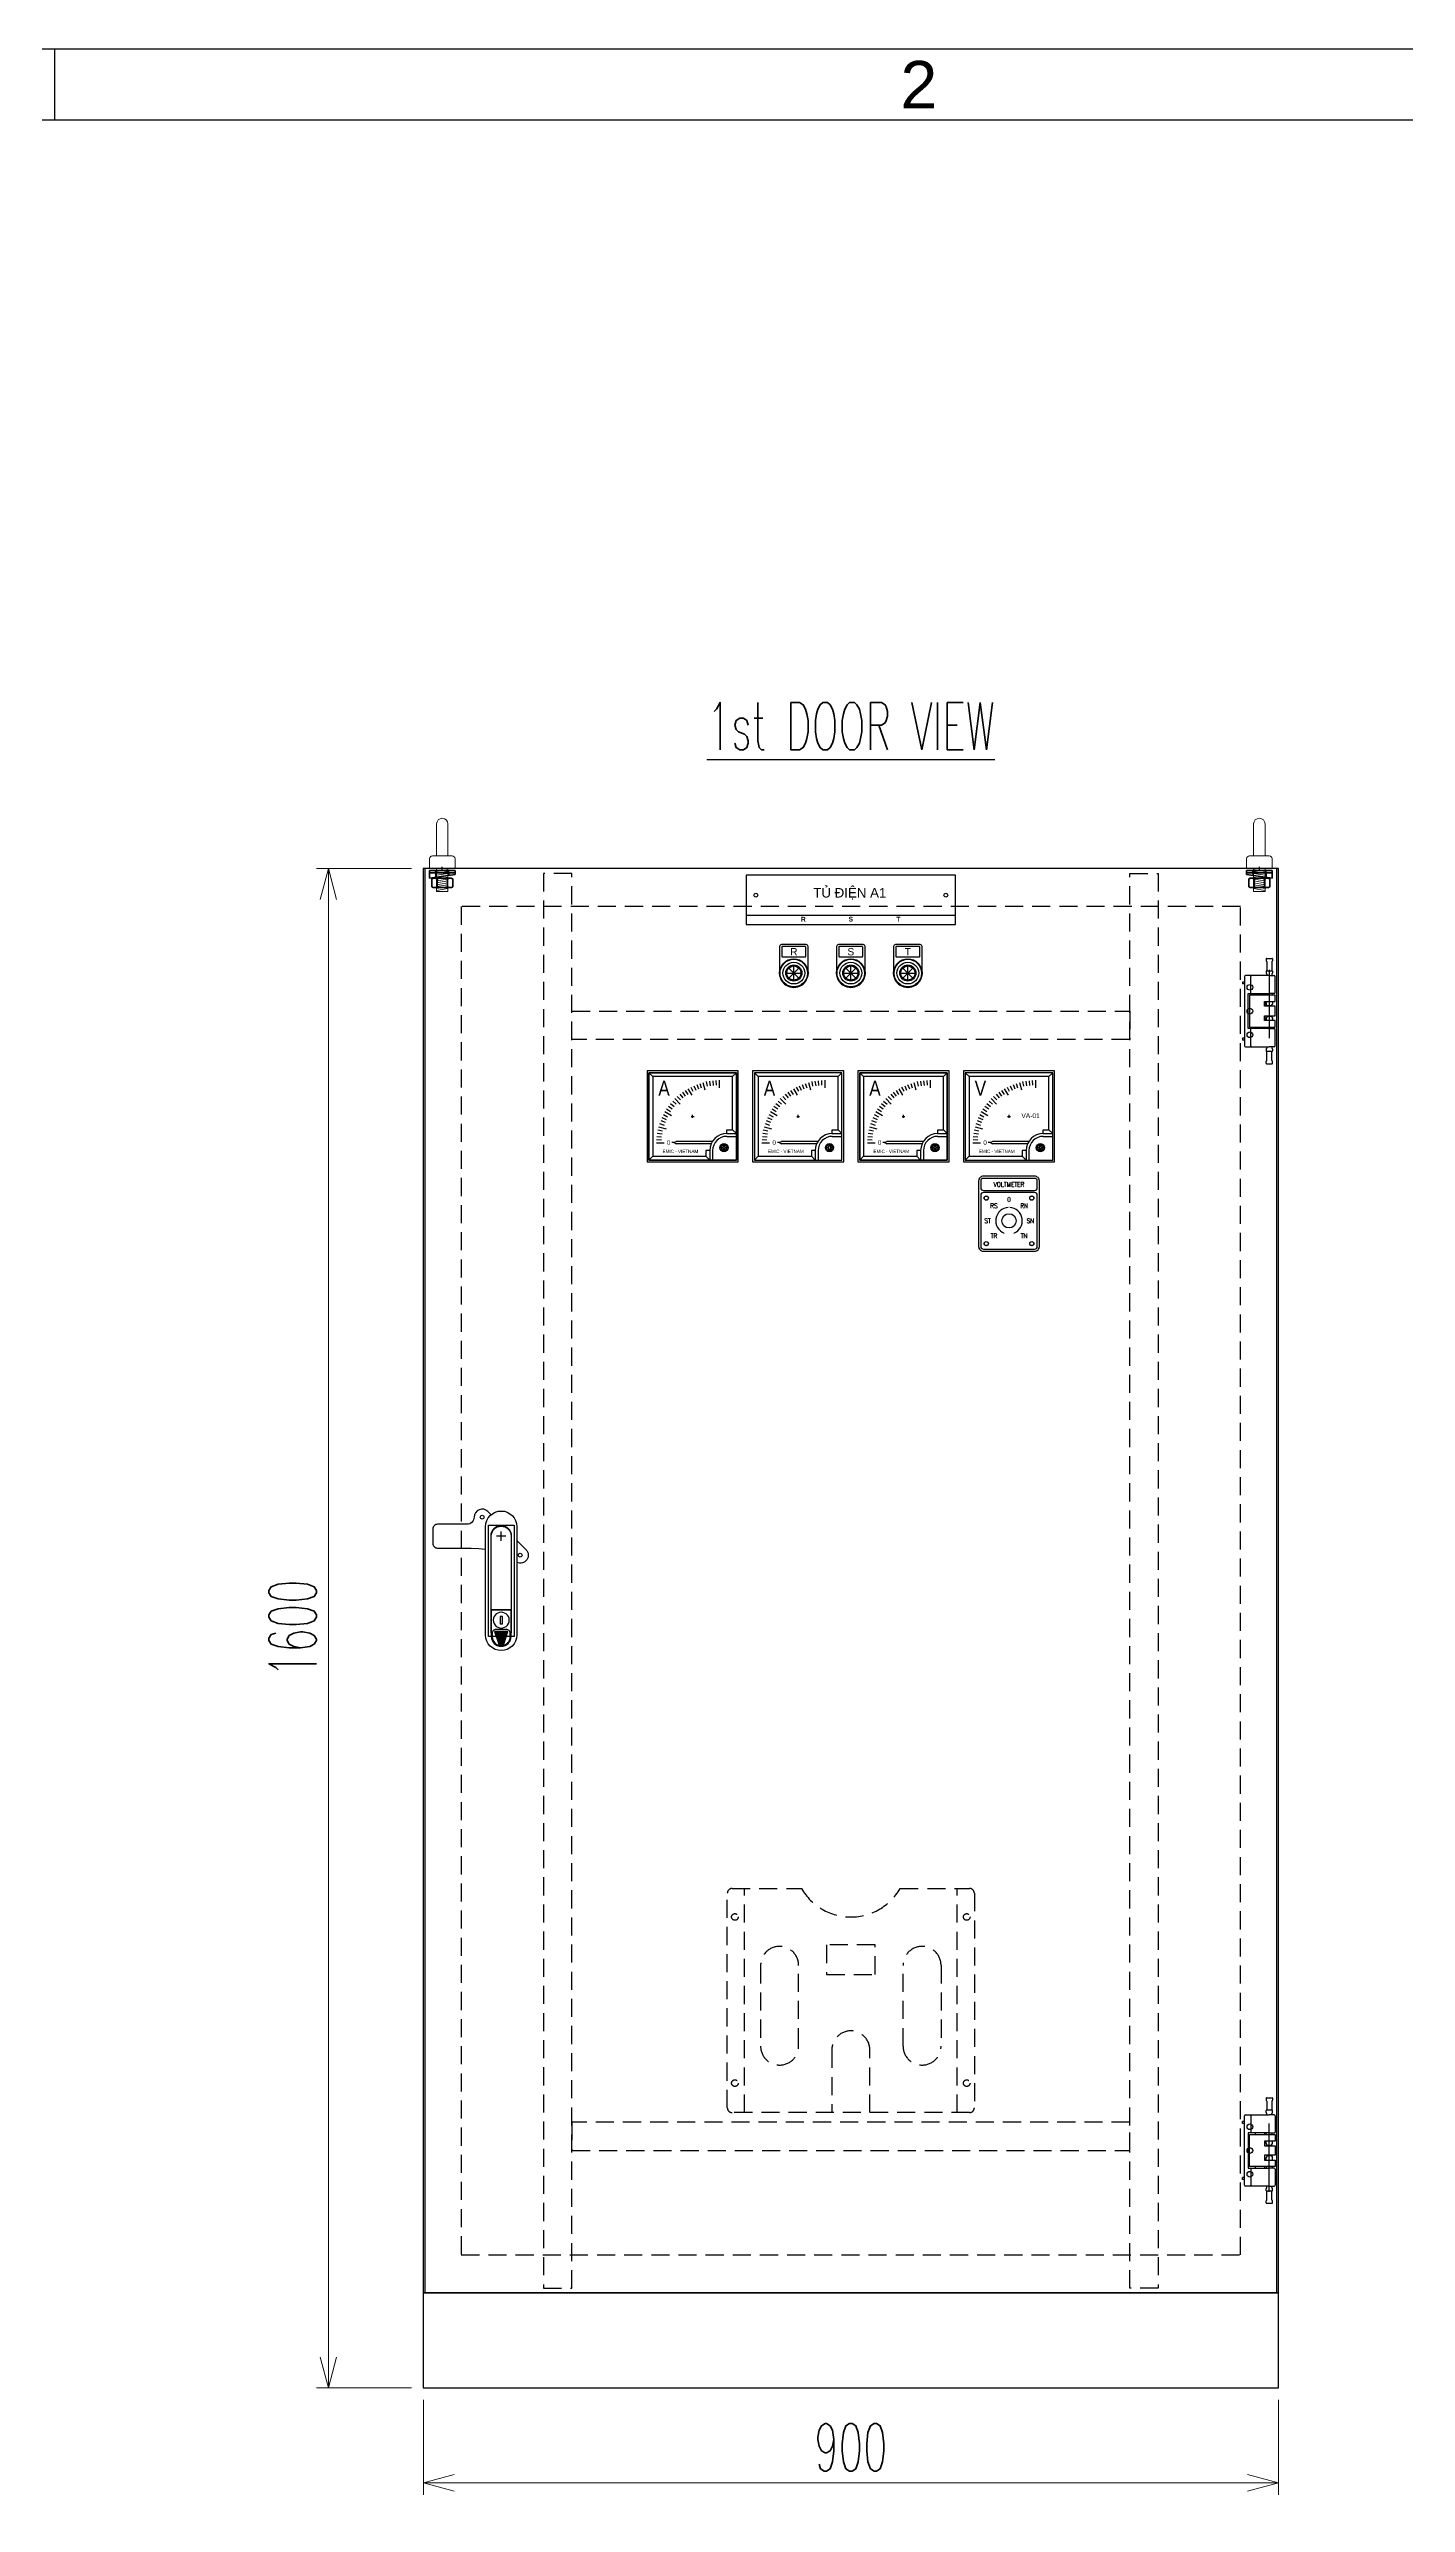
# Model space of a CAD drawing. Header units: millimetres. Extents: x 28713 to 59118, y -54378 to -19615.
# Drawn here: x 35761 to 37189, y -26439 to -23855 of the extents above; entities that cross this region are included whole.
import ezdxf
from ezdxf.enums import TextEntityAlignment as Align

# ---------------------------------------------------------------- set-up
doc = ezdxf.new("R2010")
doc.units = ezdxf.units.MM
doc.header["$LTSCALE"] = 3
doc.set_wipeout_variables(frame=1)
for name, pattern in [('ACAD_ISO04W100', [30, 24, -3, 0, -3]), ('CACHE2', [4.7625, 3.175, -1.5875]), ('HIDDEN', [9.525, 6.35, -3.175])]:
    doc.linetypes.add(name, pattern=pattern)
for name, color, linetype in [('@.TEXT', 7, 'Continuous'), ('@.VISIBLE', 7, 'Continuous'), ('Ann_green', 3, 'Continuous'), ('centerline', 6, 'ACAD_ISO04W100'), ('dim', 7, 'Continuous'), ('EQUIPMENT', 4, 'Continuous'), ('equipments', 2, 'Continuous'), ('hw_Punch', 3, 'Continuous')]:
    doc.layers.add(name, color=color, linetype=linetype)
doc.layers.add('FORT', color=2, linetype='Continuous', lineweight=35)
doc.layers.add('POINTILLE', color=8, linetype='CACHE2', lineweight=25)
doc.styles.add('Ann_w01', font='romans.shx', dxfattribs={"width": 0.6, "bigfont": 'chineset.shx'})
doc.styles.add('Arial', font='arial.ttf')
doc.styles.add('hw_Block', font='complex.shx', dxfattribs={"width": 0.75})
doc.styles.add('ISO8', font='ISO8')
doc.styles.get("Standard").update_dxf_attribs({"font": 'arial.ttf'})
doc.styles.add('TC-3C- New', font='', dxfattribs={"height": 18})
doc.styles.get('TC-3C- New').set_extended_font_data('.VnArial NarrowH')
doc.dimstyles.new('Dim 01_SC25', dxfattribs={"dimscale": 25, "dimtxt": 2, "dimasz": 1.3, "dimexe": 0.5, "dimexo": 0.5, "dimgap": 0.5, "dimtad": 1, "dimdec": 1, "dimzin": 12, "dimdsep": 46, "dimtxsty": 'Ann_w01', "dimblk": 'OPEN30', "dimcen": 1.5, "dimclrd": 6, "dimclre": 6, "dimclrt": 3, "dimadec": 1, "dimazin": 3, "dimtm": 1e-09, "dimtfac": 1, "dimtdec": 1, "dimtmove": 0, "dimatfit": 3, "dimldrblk": 'OPEN30', "dimfxl": 1, "dimtolj": 1, "dimlwd": 20, "dimlwe": 20, "dimarcsym": 0})

# ---------------------------------------------------------------- blocks, each defined once
blk = doc.blocks.new('*U20')
blk.add_hatch(color=256).paths.add_polyline_path([(0.2, 15.3), (0.2, 15.3), (0.2, 15.3), (0.2, 15.4), (0.2, 15.4), (0.2, 15.4), (0.2, 15.4), (0.2, 15.4), (0.2, 15.4), (0.2, 15.4), (0.1, 15.4), (0.1, 15.4), (0.1, 15.5), (0.1, 15.5), (0.1, 15.5), (0.1, 15.5), (0.1, 15.5), (0, 15.5), (0, 15.5), (0, 15.5), (0, 15.5), (0, 15.5), (0, 15.5), (-0.1, 15.5), (-0.1, 15.5), (-0.1, 15.5), (-0.1, 15.5), (-0.1, 15.5), (-0.1, 15.4), (-0.1, 15.4), (-0.2, 15.4), (-0.2, 15.4), (-0.2, 15.4), (-0.2, 15.4), (-0.2, 15.4), (-0.2, 15.4), (-0.2, 15.4), (-0.2, 15.3), (-0.2, 15.3), (-0.2, 15.3), (-0.2, 7.5), (0.2, 7.5)])
for p, q in [((-0.8, -13.9), (-0.8, -14.1)), ((-0.1, -13.9), (-0.8, -13.9)), ((-0.8, -14.1), (-0.1, -14.1)), ((0.1, -13.2), (-0.1, -13.2)), ((-0.1, -13.2), (-0.1, -13.9)), ((-0.1, -14.1), (-0.1, -14.8)), ((-0.1, -14.8), (0.1, -14.8)), ((0.1, -13.9), (0.1, -13.2)), ((0.8, -13.9), (0.1, -13.9)), ((0.1, -14.1), (0.8, -14.1)), ((0.1, -14.8), (0.1, -14.1)), ((0.8, -14.1), (0.8, -13.9))]:
    blk.add_line(p, q)
for points in [[(-27, -32), (27, -32, 0.414214), (32, -27), (32, 42, 0.414214), (27, 47), (-27, 47, 0.414214), (-32, 42), (-32, -27, 0.414214)], [(-27, 32), (27, 32, 0.414214), (29.8, 34.8), (29.8, 42, 0.414214), (27, 44.7), (-27, 44.7, 0.414214), (-29.8, 42), (-29.8, 34.8, 0.414214)], [(-27, -29.8), (27, -29.8, 0.414214), (29.8, -27), (29.8, 27, 0.414214), (27, 29.8), (-27, 29.8, 0.414214), (-29.8, 27), (-29.8, -27, 0.414214)]]:
    blk.add_lwpolyline(points, format="xyb", close=True)
for radius in [2.5, 1.75]:
    blk.add_circle((0, -14), radius)
for start, end in [(92.839, 249.0883), (290.9117, 87.161)]:
    blk.add_arc((0, 0), 14, start, end)
at = {"layer": 'hw_Punch'}
for centre, radius in [((-24, 24), 2.25), ((24, 24), 2.25), ((0, 0), 7.5), ((-24, -24), 2.25), ((24, -24), 2.25)]:
    blk.add_circle(centre, radius, dxfattribs=at)
at = {"style": 'hw_Block', "width": 0.75}
for s, p in [('VOLTMETER', (0, 38.4)), ('ST', (-22.5, 0)), ('0', (0, 22.5)), ('SN', (22.5, 0))]:
    blk.add_text(s, height=5, dxfattribs=at).set_placement(p, align=Align.MIDDLE_CENTER)
blk.add_wipeout([(5.5, 0), (0.2, 15.3), (0.2, 15.3), (0.2, 15.3), (0.2, 15.4), (0.2, 15.4), (0.2, 15.4), (0.2, 15.4), (0.2, 15.4), (0.2, 15.4), (0.2, 15.4), (0.1, 15.4), (0.1, 15.4), (0.1, 15.5), (0.1, 15.5), (0.1, 15.5), (0.1, 15.5), (0.1, 15.5), (0, 15.5), (0, 15.5), (0, 15.5), (0, 15.5), (0, 15.5), (0, 15.5), (-0.1, 15.5), (-0.1, 15.5), (-0.1, 15.5), (-0.1, 15.5), (-0.1, 15.5), (-0.1, 15.4), (-0.1, 15.4), (-0.2, 15.4), (-0.2, 15.4), (-0.2, 15.4), (-0.2, 15.4), (-0.2, 15.4), (-0.2, 15.4), (-0.2, 15.4), (-0.2, 15.3), (-0.2, 15.3), (-0.2, 15.3), (-5.5, 0), (-4.5, -19), (4.5, -19)])
at = {"layer": 'Defpoints', "color": 5}
blk.add_line((0, 0), (0, 0), dxfattribs=at)
at = {"style": 'hw_Block', "width": 0.75}
for s, p in [('RS', (-15.9, 15.9)), ('RN', (15.9, 15.9)), ('TR', (-15.9, -15.9)), ('TN', (15.9, -15.9))]:
    blk.add_text(s, height=5, dxfattribs=at).set_placement(p, align=Align.MIDDLE_CENTER)
blk = doc.blocks.new('KHUNG BAN VE (Made by Tung)')
at = {"layer": '@.VISIBLE', "color": 8}
blk.add_line((75.75, 207), (75.75, 210), dxfattribs=at)
for points in [[(0, 0), (297, 0), (297, 210), (0, 210)], [(3, 3), (294, 3), (294, 207), (3, 207)]]:
    blk.add_lwpolyline(points, close=True, dxfattribs=at)
at = {"layer": '@.TEXT', "color": 1, "style": 'Arial'}
blk.add_text('2', height=2, dxfattribs=at).set_placement((112.125, 208.5), align=Align.MIDDLE_CENTER)
for tag, height, p in [('DESIGNER_NAME', 2, (38, 15.5)), ('PROJECT_CODE', 2, (258.5, 15.5)), ('SCALE', 2, (289, 15.5)), ('APPROVED_NAME', 2, (38, 10.5)), ('CUSTOMER_NAME', 2, (258.5, 10.5)), ('PAGE', 2, (289, 10.5)), ('DRAWING_NAME', 4, (173, 8)), ('TOTAL', 2, (289, 5.5))]:
    blk.add_attdef(tag, text='', height=height, dxfattribs=at).set_placement(p, align=Align.MIDDLE_CENTER)
blk = doc.blocks.new('_Open30')
at = {"color": 0, "linetype": 'ByBlock', "lineweight": -2}
for p, q in [((-1, 0.268), (0, 0)), ((0, 0), (-1, -0.268)), ((0, 0), (-1, 0))]:
    blk.add_line(p, q, dxfattribs=at)
blk = doc.blocks.new('*D205')
at = {"layer": 'Defpoints', "color": 0, "transparency": 16777216}
for p in [(36155, -26317.9), (37055, -26317.9), (36155, -26417.9)]:
    blk.add_point(p, dxfattribs=at)
at = {"layer": 'dim', "color": 6, "lineweight": 20, "transparency": 16777216}
for p, q in [((36155, -26330.4), (36155, -26430.4)), ((37055, -26330.4), (37055, -26430.4)), ((37022.5, -26417.9), (36187.5, -26417.9))]:
    blk.add_line(p, q, dxfattribs=at)
at = {"layer": 'dim', "color": 6, "lineweight": 20, "transparency": 16777216, "xscale": 32.5, "yscale": 32.5, "zscale": 32.5, "rotation": 180}
blk.add_blockref('_Open30', (36155, -26417.9), dxfattribs=at)
at = {"layer": 'dim', "color": 6, "lineweight": 20, "transparency": 16777216, "xscale": 32.5, "yscale": 32.5, "zscale": 32.5}
blk.add_blockref('_Open30', (37055, -26417.9), dxfattribs=at)
at = {"layer": 'dim', "color": 3, "transparency": 16777216, "insert": (36605, -26380.4), "char_height": 50, "attachment_point": 5, "style": 'Ann_w01'}
blk.add_mtext('\\A1;900', dxfattribs=at)
blk = doc.blocks.new('*D206')
at = {"layer": 'Defpoints', "color": 0, "transparency": 16777216}
for p in [(36055, -24717.9), (36155, -24717.9), (36155, -26317.9)]:
    blk.add_point(p, dxfattribs=at)
at = {"layer": 'dim', "color": 6, "lineweight": 20, "transparency": 16777216}
for p, q in [((36142.5, -24717.9), (36042.5, -24717.9)), ((36055, -26285.4), (36055, -24750.4)), ((36142.5, -26317.9), (36042.5, -26317.9))]:
    blk.add_line(p, q, dxfattribs=at)
at = {"layer": 'dim', "color": 6, "lineweight": 20, "transparency": 16777216, "xscale": 32.5, "yscale": 32.5, "zscale": 32.5}
for p, rotation in [((36055, -24717.9), 90), ((36055, -26317.9), 270)]:
    blk.add_blockref('_Open30', p, dxfattribs=dict(at, rotation=rotation))
at = {"layer": 'dim', "color": 3, "transparency": 16777216, "insert": (36017.5, -25517.9), "char_height": 50, "attachment_point": 5, "rotation": 90, "style": 'Ann_w01'}
blk.add_mtext('\\A1;1600', dxfattribs=at)
blk = doc.blocks.new('*U14')
at = {"color": 1}
for p, q in [((-7.5, 0), (7.5, 0)), ((5.3, 5.3), (-5.3, -5.3)), ((-5.3, 5.3), (5.3, -5.3)), ((0, -7.5), (0, 7.5))]:
    blk.add_line(p, q, dxfattribs=at)
for radius in [15, 14.5]:
    blk.add_circle((0, 0), radius)
for radius in [8.5, 7.5]:
    blk.add_circle((0, 0), radius, dxfattribs=at)
at = {"layer": 'hw_Punch'}
blk.add_circle((0, 0), 11.5, dxfattribs=at)
blk = doc.blocks.new('*U12')
at = {"color": 2}
for p, q in [((5.3, 5.3), (-5.3, -5.3)), ((-5.3, 5.3), (5.3, -5.3)), ((0, -7.5), (0, 7.5)), ((-7.5, 0), (7.5, 0))]:
    blk.add_line(p, q, dxfattribs=at)
for radius in [15, 14.5]:
    blk.add_circle((0, 0), radius)
for radius in [8.5, 7.5]:
    blk.add_circle((0, 0), radius, dxfattribs=at)
at = {"layer": 'hw_Punch'}
blk.add_circle((0, 0), 11.5, dxfattribs=at)
blk = doc.blocks.new('*U13')
at = {"color": 3}
for p, q in [((5.3, 5.3), (-5.3, -5.3)), ((-5.3, 5.3), (5.3, -5.3)), ((0, -7.5), (0, 7.5)), ((-7.5, 0), (7.5, 0))]:
    blk.add_line(p, q, dxfattribs=at)
for radius in [15, 14.5]:
    blk.add_circle((0, 0), radius)
for radius in [8.5, 7.5]:
    blk.add_circle((0, 0), radius, dxfattribs=at)
at = {"layer": 'hw_Punch'}
blk.add_circle((0, 0), 11.5, dxfattribs=at)
blk = doc.blocks.new('HM12_COTE')
at = {"layer": 'FORT'}
for p, q in [((-11, 9.2), (-9.5, 10)), ((-11, 0.8), (-11, 9.2)), ((-9.5, 0), (-11, 0.8)), ((9.5, 10), (-9.5, 10)), ((-9.5, 0), (9.5, 0)), ((-5.5, 0.8), (-5.5, 9.2)), ((5.5, 0.8), (5.5, 9.2)), ((11, 9.2), (9.5, 10)), ((9.5, 0), (11, 0.8)), ((11, 0.8), (11, 9.2))]:
    blk.add_line(p, q, dxfattribs=at)
for centre, radius, start, end in [((-8.2, 5.1), 4.86, 55.6159, 124.3841), ((-8.2, 4.9), 4.86, 235.6159, 304.3841), ((0, -8.2), 18.2, 72.4121, 107.5879), ((0, 18.2), 18.2, 252.4121, 287.5879), ((8.2, 5.1), 4.86, 55.6159, 124.3841), ((8.2, 4.9), 4.86, 235.6159, 304.3841)]:
    blk.add_arc(centre, radius, start, end, dxfattribs=at)
blk = doc.blocks.new('CALE_M12_IPN')
at = {"layer": 'FORT'}
for p, q in [((-13.5, 3.61), (13.5, 3.61)), ((-13.5, -1.89), (-13.5, 3.61)), ((13.5, 1.89), (-13.5, -1.89)), ((13.5, 3.61), (13.5, 1.89))]:
    blk.add_line(p, q, dxfattribs=at)
at = {"layer": 'POINTILLE'}
for p, q in [((-7, 3.61), (-7, -0.98)), ((7, 3.61), (7, 0.98))]:
    blk.add_line(p, q, dxfattribs=at)
blk = doc.blocks.new('RONDELLE_M12')
at = {"layer": 'FORT'}
blk.add_lwpolyline([(-13.5, 2.5), (-13.5, 0), (13.5, 0), (13.5, 2.5)], close=True, dxfattribs=at)
at = {"layer": 'POINTILLE'}
for p, q in [((-7, 0), (-7, 2.5)), ((7, 0), (7, 2.5))]:
    blk.add_line(p, q, dxfattribs=at)
blk = doc.blocks.new('Dong ho Ampemet')
at = {"color": 4}
for p, q in [((-42, 42), (-46, 46)), ((42, 42), (-42, 42)), ((-42, 42), (-42, -42)), ((42, 42), (46, 46)), ((42, -14), (42, 42)), ((36, -18), (36, -14)), ((36, -14), (42, -14)), ((46, -18), (42, -14)), ((-42, -42), (-46, -46)), ((-42, -42), (14, -42)), ((18, -36), (14, -36)), ((14, -36), (14, -42)), ((18, -46), (14, -42))]:
    blk.add_line(p, q, dxfattribs=at)
at = {"color": 190}
for p, q in [((-7.9, 27.4), (-5.2, 23.2)), ((-2, 30.8), (0.3, 26.4)), ((1.2, 32.3), (3.2, 27.7)), ((4.3, 33.6), (6.1, 28.9)), ((7.6, 34.8), (9.1, 30)), ((14.3, 36.6), (15.3, 31.7)), ((17.7, 37.2), (18.5, 32.2)), ((21.1, 37.6), (21.6, 32.7)), ((24.5, 37.9), (24.8, 32.9)), ((-30.8, 2), (-26.4, -0.3)), ((-27.4, 7.9), (-23.2, 5.2)), ((-25.4, 10.8), (-21.4, 7.9)), ((-23.3, 13.5), (-19.4, 10.4)), ((-21, 16.2), (-17.3, 12.8)), ((-16.2, 21), (-12.8, 17.3)), ((-13.5, 23.3), (-10.4, 19.4)), ((-10.8, 25.4), (-7.9, 21.4)), ((-37.9, -24.5), (-32.9, -24.8)), ((-37.6, -21.1), (-32.7, -21.6)), ((-37.2, -17.7), (-32.2, -18.5)), ((-36.6, -14.3), (-31.7, -15.3)), ((-34.8, -7.6), (-30, -9.1)), ((-33.6, -4.3), (-28.9, -6.1)), ((-32.3, -1.2), (-27.7, -3.2))]:
    blk.add_line(p, q, dxfattribs=at)
at = {"color": 1}
for p, q in [((-5, 29.2), (-1, 22.2)), ((10.9, 35.8), (13, 28)), ((28, 38), (28, 30)), ((-29.2, 5), (-22.2, 1)), ((-18.7, 18.7), (-13, 13)), ((-1.5, 0), (1.5, 0)), ((0, -1.5), (0, 1.5)), ((-35.8, -10.9), (-28, -13)), ((-38, -28), (-30, -28)), ((-19.9, -27.5), (-21.8, -27.5)), ((-19.9, -27.5), (-21.8, -27.5)), ((-19.9, -27.5), (-17.5, -26.3)), ((-19.9, -27.5), (-17.5, -28.8)), ((20.9, -26.3), (-17.5, -26.3)), ((19.5, -28.8), (-17.5, -28.8))]:
    blk.add_line(p, q, dxfattribs=at)
at = {"color": 31}
for p, q in [((36, -18), (46, -18)), ((36, -21), (46, -21)), ((18, -36), (18, -46)), ((21, -36), (21, -46))]:
    blk.add_line(p, q, dxfattribs=at)
blk.add_lwpolyline([(-48, -48), (48, -48), (48, 48), (-48, 48)], close=True, dxfattribs=at)
at = {"color": 181}
blk.add_lwpolyline([(-46, -46), (46, -46), (46, 46), (-46, 46)], close=True, dxfattribs=at)
at = {"color": 32}
for points in [[(32.5, -33.5), (31.3, -33.5, -0.414214), (30.8, -33.1), (30.8, -32.9, -0.414214), (31.3, -32.5), (32.5, -32.5)], [(32.5, -32.5), (32.5, -31.2, -0.414214), (32.9, -30.8), (33.1, -30.8, -0.414214), (33.6, -31.2), (33.6, -32.5)], [(33.6, -33.5), (33.6, -34.8, -0.414214), (33.1, -35.2), (32.9, -35.2, -0.414214), (32.5, -34.8), (32.5, -33.5)], [(33.6, -32.5), (34.8, -32.5, -0.414214), (35.2, -32.9), (35.2, -33.1, -0.414214), (34.8, -33.5), (33.6, -33.5)]]:
    blk.add_lwpolyline(points, format="xyb", dxfattribs=at)
at = {"color": 31}
blk.add_circle((33, -33), 4.31, dxfattribs=at)
at = {"color": 102}
blk.add_circle((33, -33), 3.2, dxfattribs=at)
at = {"color": 31}
for radius in [18, 15]:
    blk.add_arc((36, -36), radius, 90, 180, dxfattribs=at)
at = {"color": 2, "style": 'TC-3C- New'}
for s, height, p in [('A', 15.8, (-30.1, 21.7)), ('0', 4.75, (-25.2, -29.9))]:
    blk.add_text(s, height=height, dxfattribs=at).set_placement(p, align=Align.CENTER)
at = {"color": 3, "style": 'TC-3C- New'}
blk.add_text('EMIC - Vietnam', height=3.5, dxfattribs=at).set_placement((-12.9, -38.6), align=Align.CENTER)
blk = doc.blocks.new('Dong ho Vonmet')
at = {"color": 4}
for p, q in [((-42, 42), (-46, 46)), ((42, 42), (-42, 42)), ((-42, 42), (-42, -42)), ((42, 42), (46, 46)), ((42, -14), (42, 42)), ((36, -18), (36, -14)), ((36, -14), (42, -14)), ((46, -18), (42, -14)), ((-42, -42), (-46, -46)), ((-42, -42), (14, -42)), ((18, -36), (14, -36)), ((14, -36), (14, -42)), ((18, -46), (14, -42))]:
    blk.add_line(p, q, dxfattribs=at)
at = {"color": 190}
for p, q in [((-7.9, 27.4), (-5.2, 23.2)), ((-2, 30.8), (0.3, 26.4)), ((1.2, 32.3), (3.2, 27.7)), ((4.3, 33.6), (6.1, 28.9)), ((7.6, 34.8), (9.1, 30)), ((14.3, 36.6), (15.3, 31.7)), ((17.7, 37.2), (18.5, 32.2)), ((21.1, 37.6), (21.6, 32.7)), ((24.5, 37.9), (24.8, 32.9)), ((-30.8, 2), (-26.4, -0.3)), ((-27.4, 7.9), (-23.2, 5.2)), ((-25.4, 10.8), (-21.4, 7.9)), ((-23.3, 13.5), (-19.4, 10.4)), ((-21, 16.2), (-17.3, 12.8)), ((-16.2, 21), (-12.8, 17.3)), ((-13.5, 23.3), (-10.4, 19.4)), ((-10.8, 25.4), (-7.9, 21.4)), ((-37.9, -24.5), (-32.9, -24.8)), ((-37.6, -21.1), (-32.7, -21.6)), ((-37.2, -17.7), (-32.2, -18.5)), ((-36.6, -14.3), (-31.7, -15.3)), ((-34.8, -7.6), (-30, -9.1)), ((-33.6, -4.3), (-28.9, -6.1)), ((-32.3, -1.2), (-27.7, -3.2))]:
    blk.add_line(p, q, dxfattribs=at)
at = {"color": 1}
for p, q in [((-5, 29.2), (-1, 22.2)), ((10.9, 35.8), (13, 28)), ((28, 38), (28, 30)), ((-29.2, 5), (-22.2, 1)), ((-18.7, 18.7), (-13, 13)), ((-1.5, 0), (1.5, 0)), ((0, -1.5), (0, 1.5)), ((-35.8, -10.9), (-28, -13)), ((-38, -28), (-30, -28)), ((-19.9, -27.5), (-21.8, -27.5)), ((-19.9, -27.5), (-21.8, -27.5)), ((-19.9, -27.5), (-17.5, -26.3)), ((-19.9, -27.5), (-17.5, -28.8)), ((20.9, -26.3), (-17.5, -26.3)), ((19.5, -28.8), (-17.5, -28.8))]:
    blk.add_line(p, q, dxfattribs=at)
at = {"color": 31}
for p, q in [((36, -18), (46, -18)), ((36, -21), (46, -21)), ((18, -36), (18, -46)), ((21, -36), (21, -46))]:
    blk.add_line(p, q, dxfattribs=at)
blk.add_lwpolyline([(-48, -48), (48, -48), (48, 48), (-48, 48)], close=True, dxfattribs=at)
at = {"color": 181}
blk.add_lwpolyline([(-46, -46), (46, -46), (46, 46), (-46, 46)], close=True, dxfattribs=at)
at = {"color": 32}
for points in [[(32.5, -33.5), (31.3, -33.5, -0.414214), (30.8, -33.1), (30.8, -32.9, -0.414214), (31.3, -32.5), (32.5, -32.5)], [(32.5, -32.5), (32.5, -31.2, -0.414214), (32.9, -30.8), (33.1, -30.8, -0.414214), (33.6, -31.2), (33.6, -32.5)], [(33.6, -33.5), (33.6, -34.8, -0.414214), (33.1, -35.2), (32.9, -35.2, -0.414214), (32.5, -34.8), (32.5, -33.5)], [(33.6, -32.5), (34.8, -32.5, -0.414214), (35.2, -32.9), (35.2, -33.1, -0.414214), (34.8, -33.5), (33.6, -33.5)]]:
    blk.add_lwpolyline(points, format="xyb", dxfattribs=at)
at = {"color": 31}
blk.add_circle((33, -33), 4.31, dxfattribs=at)
at = {"color": 102}
blk.add_circle((33, -33), 3.2, dxfattribs=at)
at = {"color": 31}
for radius in [18, 15]:
    blk.add_arc((36, -36), radius, 90, 180, dxfattribs=at)
at = {"color": 2, "style": 'TC-3C- New'}
for s, height, p in [('V', 15.8, (-30.1, 21.7)), ('0', 4.75, (-25.2, -29.9))]:
    blk.add_text(s, height=height, dxfattribs=at).set_placement(p, align=Align.CENTER)
at = {"color": 4, "style": 'TC-3C- New'}
blk.add_text('va-01', height=5.07, dxfattribs=at).set_placement((22.7, -1.8), align=Align.CENTER)
at = {"color": 3, "style": 'TC-3C- New'}
blk.add_text('EMIC - Vietnam', height=3.5, dxfattribs=at).set_placement((-12.9, -38.6), align=Align.CENTER)

msp = doc.modelspace()

# ---------------------------------------------------------------- linework, layer by layer
at = {"color": 8, "linetype": 'HIDDEN'}
for points in [[(36281.45, -24722.91), (36281.45, -26212.91), (36311.45, -26212.91), (36311.45, -24722.91)], [(36928.45, -24722.91), (36928.45, -26212.91), (36898.45, -26212.91), (36898.45, -24722.91)], [(36898.45, -24897.91), (36311.45, -24897.91), (36311.45, -24867.91), (36898.45, -24867.91)], [(36898.45, -26037.91), (36311.45, -26037.91), (36311.45, -26067.91), (36898.45, -26067.91)]]:
    msp.add_lwpolyline(points, close=True, dxfattribs=at)
for points in [[(36559.95, -24829.39), (36559.95, -24799.91, 0.4142136), (36557.95, -24797.91), (36531.95, -24797.91, 0.4142136), (36529.95, -24799.91), (36529.95, -24829.39)], [(36619.95, -24829.39), (36619.95, -24799.91, 0.4142136), (36617.95, -24797.91), (36591.95, -24797.91, 0.4142136), (36589.95, -24799.91), (36589.95, -24829.39)], [(36679.95, -24829.39), (36679.95, -24799.91, 0.4142136), (36677.95, -24797.91), (36651.95, -24797.91, 0.4142136), (36649.95, -24799.91), (36649.95, -24829.39)]]:
    msp.add_lwpolyline(points, format="xyb")
for points in [[(36533.2, -24810.91), (36556.7, -24810.91, 0.4142136), (36557.7, -24809.91), (36557.7, -24800.91, 0.4142136), (36556.7, -24799.91), (36533.2, -24799.91, 0.4142136), (36532.2, -24800.91), (36532.2, -24809.91, 0.4142136)], [(36593.2, -24810.91), (36616.7, -24810.91, 0.4142136), (36617.7, -24809.91), (36617.7, -24800.91, 0.4142136), (36616.7, -24799.91), (36593.2, -24799.91, 0.4142136), (36592.2, -24800.91), (36592.2, -24809.91, 0.4142136)], [(36653.2, -24810.91), (36676.7, -24810.91, 0.4142136), (36677.7, -24809.91), (36677.7, -24800.91, 0.4142136), (36676.7, -24799.91), (36653.2, -24799.91, 0.4142136), (36652.2, -24800.91), (36652.2, -24809.91, 0.4142136)]]:
    msp.add_lwpolyline(points, format="xyb", close=True)
for points in [[(36543.47, -24842.91), (36546.43, -24842.91)], [(36544.91, -24842.91), (36545, -24842.91)], [(36603.47, -24842.91), (36606.43, -24842.91)], [(36604.91, -24842.91), (36605, -24842.91)], [(36663.47, -24842.91), (36666.43, -24842.91)], [(36664.91, -24842.91), (36665, -24842.91)]]:
    msp.add_lwpolyline(points)
at = {"color": 3}
for points in [[(36392.45, -24932.84), (36484.45, -24932.84), (36484.45, -25024.84), (36392.45, -25024.84)], [(36503.45, -25024.84), (36595.45, -25024.84), (36595.45, -24932.84), (36503.45, -24932.84)], [(36614.45, -24932.84), (36706.45, -24932.84), (36706.45, -25024.84), (36614.45, -25024.84)], [(36725.45, -25024.84), (36817.45, -25024.84), (36817.45, -24932.84), (36725.45, -24932.84)]]:
    msp.add_lwpolyline(points, close=True, dxfattribs=at)
msp.add_lwpolyline([(37054.95, -26217.91), (36154.95, -26217.91), (36154.95, -26317.91), (37054.95, -26317.91)], close=True)
for centre in [(36544.95, -24827.91), (36544.95, -24827.91), (36604.95, -24827.91), (36604.95, -24827.91), (36664.95, -24827.91), (36664.95, -24827.91)]:
    msp.add_circle(centre, 11.5)
for centre in [(36544.95, -24827.91), (36604.95, -24827.91), (36664.95, -24827.91)]:
    msp.add_arc(centre, 15.07, 174.36588, 5.63412)
at = {"layer": '@.VISIBLE'}
msp.add_line((36494.95, -24766.91), (36714.95, -24766.91), dxfattribs=at)
msp.add_lwpolyline([(36494.95, -24776.91), (36714.95, -24776.91), (36714.95, -24724.91), (36494.95, -24724.91)], close=True, dxfattribs=at)
for centre in [(36504.95, -24745.91), (36704.95, -24745.91)]:
    msp.add_circle(centre, 2, dxfattribs=at)
at = {"layer": 'Ann_green', "color": 8, "linetype": 'HIDDEN'}
for p, q in [((36492.95, -26027.91), (36492.95, -25791.91)), ((36716.95, -26027.91), (36716.95, -25791.91))]:
    msp.add_line(p, q, dxfattribs=at)
for points in [[(36734.95, -25796.91), (36734.95, -26022.91, -0.4142136), (36729.95, -26027.91), (36479.95, -26027.91, -0.4142136), (36474.95, -26022.91), (36474.95, -25796.91, -0.4142136), (36479.95, -25791.91), (36552.99, -25791.91, 0.5773503), (36656.92, -25791.91), (36729.95, -25791.91, -0.4142136)], [(36529.96, -25977.91), (36529.96, -25977.91, 0.4142136), (36549.96, -25957.91), (36549.96, -25872.91, 0.4142136), (36529.96, -25852.91), (36529.96, -25852.91, 0.4142136), (36509.96, -25872.91), (36509.96, -25957.91, 0.4142136)], [(36679.95, -25977.91), (36679.95, -25977.91, -0.4142136), (36659.95, -25957.91), (36659.95, -25872.91, -0.4142136), (36679.95, -25852.91), (36679.95, -25852.91, -0.4142136), (36699.95, -25872.91), (36699.95, -25957.91, -0.4142136)]]:
    msp.add_lwpolyline(points, format="xyb", close=True, dxfattribs=at)
msp.add_lwpolyline([(36579.45, -25882.41), (36630.45, -25882.41), (36630.45, -25851.41), (36579.45, -25851.41)], close=True, dxfattribs=at)
msp.add_lwpolyline([(36624.95, -26027.91), (36624.95, -25961.91, 1), (36584.95, -25961.91), (36584.95, -26027.91)], format="xyb", dxfattribs=at)
for centre in [(36482.95, -25821.91), (36726.95, -25821.91), (36482.95, -25996.91), (36726.95, -25996.91)]:
    msp.add_circle(centre, 3.5, dxfattribs=at)
at = {"layer": 'centerline'}
for p, q in [((36174.95, -24719.91), (36174.95, -24715.91)), ((37034.95, -24719.91), (37034.95, -24715.91)), ((37045.45, -24824.41), (37045.45, -24911.41)), ((36236.95, -25425.91), (36236.95, -25415.91)), ((37045.45, -26111.41), (37045.45, -26024.41))]:
    msp.add_line(p, q, dxfattribs=at)
msp.add_lwpolyline([(36241.95, -25420.91), (36231.95, -25420.91)], dxfattribs=at)
at = {"layer": 'EQUIPMENT'}
for p, q in [((37019.25, -24831.41), (37019.25, -24904.41)), ((37026.49, -24830.41), (37020.25, -24830.41)), ((37025.91, -24848.41), (37025.91, -24831.41)), ((37045.45, -24830.41), (37026.49, -24830.41)), ((37041.95, -24825.91), (37041.95, -24827.91)), ((37042.45, -24825.41), (37048.45, -24825.41)), ((37042.95, -24828.91), (37042.95, -24830.41)), ((37045.45, -24830.41), (37050.45, -24830.41)), ((37047.95, -24828.91), (37047.95, -24830.41)), ((37048.95, -24825.91), (37048.95, -24827.91)), ((37051.45, -24848.41), (37051.45, -24831.41)), ((37017.25, -24837.41), (37017.25, -24839.41)), ((37019.25, -24837.41), (37017.25, -24837.41)), ((37019.25, -24839.41), (37017.25, -24839.41)), ((37023.03, -24886.41), (37023.03, -24849.41)), ((37023.03, -24849.41), (37025.34, -24849.41)), ((37025.34, -24849.41), (37045.45, -24849.41)), ((37030.52, -24851.11), (37030.52, -24849.41)), ((37040.84, -24849.41), (37040.84, -24851.11)), ((37040.84, -24857.91), (37040.84, -24862.91)), ((37042.46, -24851.11), (37041.95, -24849.41)), ((37041.95, -24857.91), (37041.95, -24860.24)), ((37050.45, -24849.41), (37045.45, -24849.41)), ((37048.44, -24851.11), (37048.95, -24849.41)), ((37048.95, -24857.91), (37048.95, -24860.24)), ((37030.52, -24886.41), (37030.52, -24884.71)), ((37040.84, -24872.91), (37040.84, -24877.91)), ((37040.84, -24884.71), (37040.84, -24886.41)), ((37041.95, -24875.57), (37041.95, -24877.91)), ((37042.46, -24884.71), (37041.95, -24886.41)), ((37043.3, -24862.21), (37042.05, -24860.54)), ((37043.3, -24873.61), (37042.05, -24875.27)), ((37047.2, -24862.41), (37043.7, -24862.41)), ((37043.7, -24873.41), (37047.2, -24873.41)), ((37047.6, -24862.21), (37048.85, -24860.54)), ((37047.6, -24873.61), (37048.85, -24875.27)), ((37048.44, -24884.71), (37048.95, -24886.41)), ((37048.95, -24875.57), (37048.95, -24877.91)), ((37017.25, -24896.41), (37017.25, -24898.41)), ((37019.25, -24896.41), (37017.25, -24896.41)), ((37019.25, -24898.41), (37017.25, -24898.41)), ((37020.25, -24905.41), (37026.49, -24905.41)), ((37025.34, -24886.41), (37023.03, -24886.41)), ((37045.45, -24886.41), (37025.34, -24886.41)), ((37025.91, -24904.41), (37025.91, -24887.41)), ((37026.49, -24905.41), (37045.45, -24905.41)), ((37041.95, -24907.91), (37041.95, -24909.91)), ((37048.45, -24910.41), (37042.45, -24910.41)), ((37042.95, -24905.41), (37042.95, -24906.91)), ((37045.45, -24886.41), (37050.45, -24886.41)), ((37050.45, -24905.41), (37045.45, -24905.41)), ((37047.95, -24905.41), (37047.95, -24906.91)), ((37048.95, -24907.91), (37048.95, -24909.91)), ((37051.45, -24904.41), (37051.45, -24887.41)), ((37017.25, -26039.41), (37017.25, -26037.41)), ((37019.25, -26037.41), (37017.25, -26037.41)), ((37019.25, -26039.41), (37017.25, -26039.41)), ((37019.25, -26104.41), (37019.25, -26031.41)), ((37020.25, -26030.41), (37026.49, -26030.41)), ((37025.91, -26031.41), (37025.91, -26048.41)), ((37026.49, -26030.41), (37045.45, -26030.41)), ((37041.95, -26027.91), (37041.95, -26025.91)), ((37048.45, -26025.41), (37042.45, -26025.41)), ((37042.95, -26030.41), (37042.95, -26028.91)), ((37050.45, -26030.41), (37045.45, -26030.41)), ((37047.95, -26030.41), (37047.95, -26028.91)), ((37048.95, -26027.91), (37048.95, -26025.91)), ((37051.45, -26031.41), (37051.45, -26048.41)), ((37025.34, -26049.41), (37023.03, -26049.41)), ((37023.03, -26049.41), (37023.03, -26086.41)), ((37045.45, -26049.41), (37025.34, -26049.41)), ((37030.52, -26049.41), (37030.52, -26051.11)), ((37040.84, -26051.11), (37040.84, -26049.41)), ((37040.84, -26062.91), (37040.84, -26057.91)), ((37040.84, -26077.91), (37040.84, -26072.91)), ((37042.46, -26051.11), (37041.95, -26049.41)), ((37041.95, -26060.24), (37041.95, -26057.91)), ((37043.3, -26062.21), (37042.05, -26060.54)), ((37043.3, -26073.61), (37042.05, -26075.27)), ((37043.7, -26062.41), (37047.2, -26062.41)), ((37047.2, -26073.41), (37043.7, -26073.41)), ((37045.45, -26049.41), (37050.45, -26049.41)), ((37047.6, -26062.21), (37048.85, -26060.54)), ((37047.6, -26073.61), (37048.85, -26075.27)), ((37048.44, -26051.11), (37048.95, -26049.41)), ((37048.95, -26060.24), (37048.95, -26057.91)), ((37017.25, -26098.41), (37017.25, -26096.41)), ((37019.25, -26096.41), (37017.25, -26096.41)), ((37019.25, -26098.41), (37017.25, -26098.41)), ((37023.03, -26086.41), (37025.34, -26086.41)), ((37025.34, -26086.41), (37045.45, -26086.41)), ((37025.91, -26087.41), (37025.91, -26104.41)), ((37030.52, -26084.71), (37030.52, -26086.41)), ((37040.84, -26086.41), (37040.84, -26084.71)), ((37041.95, -26077.91), (37041.95, -26075.57)), ((37042.46, -26084.71), (37041.95, -26086.41)), ((37050.45, -26086.41), (37045.45, -26086.41)), ((37048.44, -26084.71), (37048.95, -26086.41)), ((37048.95, -26077.91), (37048.95, -26075.57)), ((37051.45, -26087.41), (37051.45, -26104.41)), ((37026.49, -26105.41), (37020.25, -26105.41)), ((37045.45, -26105.41), (37026.49, -26105.41)), ((37041.95, -26109.91), (37041.95, -26107.91)), ((37042.45, -26110.41), (37048.45, -26110.41)), ((37042.95, -26106.91), (37042.95, -26105.41)), ((37045.45, -26105.41), (37050.45, -26105.41)), ((37047.95, -26106.91), (37047.95, -26105.41)), ((37048.95, -26109.91), (37048.95, -26107.91))]:
    msp.add_line(p, q, dxfattribs=at)
at = {"layer": 'EQUIPMENT', "color": 8}
for p, q in [((37041.95, -24812.91), (37041.95, -24814.91)), ((37042.45, -24812.41), (37048.45, -24812.41)), ((37042.95, -24815.91), (37042.95, -24825.41)), ((37047.95, -24815.91), (37047.95, -24825.41)), ((37048.95, -24812.91), (37048.95, -24814.91)), ((37042.95, -24919.91), (37042.95, -24910.41)), ((37047.95, -24919.91), (37047.95, -24910.41)), ((37041.95, -24922.91), (37041.95, -24920.91)), ((37042.45, -24923.41), (37048.45, -24923.41)), ((37048.95, -24922.91), (37048.95, -24920.91)), ((37041.95, -26012.91), (37041.95, -26014.91)), ((37042.45, -26012.41), (37048.45, -26012.41)), ((37042.95, -26015.91), (37042.95, -26025.41)), ((37047.95, -26015.91), (37047.95, -26025.41)), ((37048.95, -26012.91), (37048.95, -26014.91)), ((37041.95, -26122.91), (37041.95, -26120.91)), ((37042.45, -26123.41), (37048.45, -26123.41)), ((37042.95, -26119.91), (37042.95, -26110.41)), ((37047.95, -26119.91), (37047.95, -26110.41)), ((37048.95, -26122.91), (37048.95, -26120.91))]:
    msp.add_line(p, q, dxfattribs=at)
for points in [[(37051.45, -24862.91), (37040.2, -24862.91), (37040.2, -24857.91), (37051.45, -24857.91), (37051.45, -24851.11), (37024.75, -24851.11), (37024.75, -24884.71), (37051.45, -24884.71), (37051.45, -24877.91), (37040.2, -24877.91), (37040.2, -24872.91), (37051.45, -24872.91)], [(37051.45, -26072.91), (37040.2, -26072.91), (37040.2, -26077.91), (37051.45, -26077.91), (37051.45, -26084.71), (37024.75, -26084.71), (37024.75, -26051.11), (37051.45, -26051.11), (37051.45, -26057.91), (37040.2, -26057.91), (37040.2, -26062.91), (37051.45, -26062.91)]]:
    msp.add_lwpolyline(points, close=True, dxfattribs=at)
for centre in [(37024.95, -24842.91), (37024.95, -24867.91), (37024.95, -24892.91), (37024.95, -26042.91), (37024.95, -26067.91), (37024.95, -26092.91)]:
    msp.add_circle(centre, 3, dxfattribs=at)
at = {"layer": 'EQUIPMENT'}
for centre, radius, start, end in [((37020.25, -24831.41), 1, 90, 180), ((37042.45, -24825.91), 0.5, 90, 180), ((37042.45, -24827.91), 0.5, 180, 270), ((37042.45, -24828.91), 0.5, 0, 90), ((37048.45, -24828.91), 0.5, 90, 180), ((37048.45, -24825.91), 0.5, 0, 90), ((37048.45, -24827.91), 0.5, 270, 0), ((37050.45, -24831.41), 1, 0, 90), ((37050.45, -24848.41), 1, 270, 0), ((37042.45, -24860.24), 0.5, 180, 216.8699), ((37042.45, -24875.57), 0.5, 143.1301, 180), ((37043.7, -24861.91), 0.5, 216.8699, 270), ((37043.7, -24873.91), 0.5, 90, 143.1301), ((37047.2, -24861.91), 0.5, 270, 323.1301), ((37047.2, -24873.91), 0.5, 36.8699, 90), ((37048.45, -24860.24), 0.5, 323.1301, 0), ((37048.45, -24875.57), 0.5, 0, 36.8699), ((37020.25, -24904.41), 1, 180, 270), ((37042.45, -24907.91), 0.5, 90, 180), ((37042.45, -24909.91), 0.5, 180, 270), ((37042.45, -24906.91), 0.5, 270, 0), ((37048.45, -24906.91), 0.5, 180, 270), ((37048.45, -24907.91), 0.5, 0, 90), ((37048.45, -24909.91), 0.5, 270, 0), ((37050.45, -24887.41), 1, 0, 90), ((37050.45, -24904.41), 1, 270, 0), ((37020.25, -26031.41), 1, 90, 180), ((37042.45, -26025.91), 0.5, 90, 180), ((37042.45, -26027.91), 0.5, 180, 270), ((37042.45, -26028.91), 0.5, 0, 90), ((37048.45, -26028.91), 0.5, 90, 180), ((37048.45, -26025.91), 0.5, 0, 90), ((37048.45, -26027.91), 0.5, 270, 0), ((37050.45, -26031.41), 1, 0, 90), ((37042.45, -26060.24), 0.5, 180, 216.8699), ((37043.7, -26061.91), 0.5, 216.8699, 270), ((37043.7, -26073.91), 0.5, 90, 143.1301), ((37047.2, -26061.91), 0.5, 270, 323.1301), ((37047.2, -26073.91), 0.5, 36.8699, 90), ((37048.45, -26060.24), 0.5, 323.1301, 0), ((37050.45, -26048.41), 1, 270, 0), ((37042.45, -26075.57), 0.5, 143.1301, 180), ((37048.45, -26075.57), 0.5, 0, 36.8699), ((37050.45, -26087.41), 1, 0, 90), ((37020.25, -26104.41), 1, 180, 270), ((37042.45, -26107.91), 0.5, 90, 180), ((37042.45, -26109.91), 0.5, 180, 270), ((37042.45, -26106.91), 0.5, 270, 0), ((37048.45, -26106.91), 0.5, 180, 270), ((37048.45, -26107.91), 0.5, 0, 90), ((37048.45, -26109.91), 0.5, 270, 0), ((37050.45, -26104.41), 1, 270, 0)]:
    msp.add_arc(centre, radius, start, end, dxfattribs=at)
at = {"layer": 'EQUIPMENT', "color": 8}
for centre, start, end in [((37042.45, -24812.91), 90, 180), ((37042.45, -24814.91), 180, 270), ((37042.45, -24815.91), 0, 90), ((37048.45, -24815.91), 90, 180), ((37048.45, -24812.91), 0, 90), ((37048.45, -24814.91), 270, 0), ((37042.45, -24920.91), 90, 180), ((37042.45, -24922.91), 180, 270), ((37042.45, -24919.91), 270, 0), ((37048.45, -24919.91), 180, 270), ((37048.45, -24920.91), 0, 90), ((37048.45, -24922.91), 270, 0), ((37042.45, -26012.91), 90, 180), ((37042.45, -26014.91), 180, 270), ((37042.45, -26015.91), 0, 90), ((37048.45, -26015.91), 90, 180), ((37048.45, -26012.91), 0, 90), ((37048.45, -26014.91), 270, 0), ((37042.45, -26120.91), 90, 180), ((37042.45, -26122.91), 180, 270), ((37042.45, -26119.91), 270, 0), ((37048.45, -26119.91), 180, 270), ((37048.45, -26120.91), 0, 90), ((37048.45, -26122.91), 270, 0)]:
    msp.add_arc(centre, 0.5, start, end, dxfattribs=at)
at = {"layer": 'EQUIPMENT'}
for centre, start_param, end_param in [((37026.49, -24831.41), 3.1415927, 4.712389), ((37025.34, -24848.41), 0, 1.5707963), ((37025.34, -24887.41), 1.5707963, 3.1415927), ((37026.49, -24904.41), 4.712389, 6.2831853)]:
    msp.add_ellipse(centre, major_axis=(0, -1), ratio=0.5773503, start_param=start_param, end_param=end_param, dxfattribs=at)
at = {"layer": 'EQUIPMENT', "extrusion": (0, 0, -1)}
for centre, start_param, end_param in [((37026.49, -26031.41), 4.712389, 6.2831853), ((37025.34, -26048.41), 1.5707963, 3.1415927), ((37025.34, -26087.41), 0, 1.5707963), ((37026.49, -26104.41), 3.1415927, 4.712389)]:
    msp.add_ellipse(centre, major_axis=(0, 1), ratio=0.5773503, start_param=start_param, end_param=end_param, dxfattribs=at)
at = {"layer": 'equipments', "lineweight": 0}
for p, q in [((36168.95, -24670.91), (36168.95, -24704.41)), ((36180.95, -24670.91), (36180.95, -24704.41)), ((37028.95, -24670.91), (37028.95, -24704.41)), ((37040.95, -24670.91), (37040.95, -24704.41)), ((36164.62, -24704.41), (36185.28, -24704.41)), ((37045.28, -24704.41), (37024.62, -24704.41)), ((36161.45, -24717.91), (36161.45, -24707.58)), ((36188.45, -24717.91), (36161.45, -24717.91)), ((36168.95, -24717.91), (36168.95, -24741.91)), ((36180.95, -24717.91), (36168.95, -24717.91)), ((36180.95, -24717.91), (36180.95, -24741.91)), ((36188.45, -24717.91), (36188.45, -24707.58)), ((37021.45, -24717.91), (37021.45, -24707.58)), ((37021.45, -24717.91), (37048.45, -24717.91)), ((37028.95, -24717.91), (37028.95, -24741.91)), ((37028.95, -24717.91), (37040.95, -24717.91)), ((37040.95, -24717.91), (37040.95, -24741.91)), ((37048.45, -24717.91), (37048.45, -24707.58)), ((36180.95, -24741.91), (36168.95, -24741.91)), ((37028.95, -24741.91), (37040.95, -24741.91))]:
    msp.add_line(p, q, dxfattribs=at)
at = {"layer": 'equipments', "color": 8, "lineweight": 0}
for p, q in [((36180.95, -24718.91), (36168.95, -24720.91)), ((36180.95, -24720.91), (36168.95, -24722.91)), ((36180.95, -24722.91), (36168.95, -24724.91)), ((36180.95, -24724.91), (36168.95, -24726.91)), ((36180.95, -24726.91), (36168.95, -24728.91)), ((36180.95, -24728.91), (36168.95, -24730.91)), ((37028.95, -24718.91), (37040.95, -24720.91)), ((37028.95, -24720.91), (37040.95, -24722.91)), ((37028.95, -24722.91), (37040.95, -24724.91)), ((37028.95, -24724.91), (37040.95, -24726.91)), ((37028.95, -24726.91), (37040.95, -24728.91)), ((37028.95, -24728.91), (37040.95, -24730.91)), ((36180.95, -24730.91), (36168.95, -24732.91)), ((36180.95, -24732.91), (36168.95, -24734.91)), ((36180.95, -24734.91), (36168.95, -24736.91)), ((36180.95, -24736.91), (36168.95, -24738.91)), ((36180.95, -24738.91), (36168.95, -24740.91)), ((37028.95, -24730.91), (37040.95, -24732.91)), ((37028.95, -24732.91), (37040.95, -24734.91)), ((37028.95, -24734.91), (37040.95, -24736.91)), ((37028.95, -24736.91), (37040.95, -24738.91)), ((37028.95, -24738.91), (37040.95, -24740.91))]:
    msp.add_line(p, q, dxfattribs=at)
at = {"layer": 'equipments', "color": 8}
for points in [[(36226.34, -25398.27), (36222.97, -25394.9, 0.6681786), (36208.45, -25400.91, -0.4142136), (36200.95, -25408.41), (36169.95, -25408.41, 0.4142136), (36164.95, -25413.41), (36164.95, -25428.41, 0.4142136), (36169.95, -25433.41), (36205.33, -25433.41), (36213.44, -25433.84), (36220.45, -25434.72)], [(36253.45, -25425.39), (36262.97, -25434.9, -0.8340245), (36253.45, -25448.65)]]:
    msp.add_lwpolyline(points, format="xyb", dxfattribs=at)
at = {"layer": 'equipments'}
for points in [[(36253.45, -25410.91), (36253.45, -25524.91, -1), (36220.45, -25524.91), (36220.45, -25410.91, -1)], [(36231.45, -25519.15, 0.4142136), (36227.45, -25523.15), (36227.45, -25526.66, 1), (36246.45, -25526.66), (36246.45, -25523.15, 0.4142136), (36242.45, -25519.15)]]:
    msp.add_lwpolyline(points, format="xyb", close=True, dxfattribs=at)
at = {"layer": 'equipments', "color": 8}
msp.add_lwpolyline([(36250.45, -25526.66), (36223.45, -25526.66), (36223.45, -25409.16), (36250.45, -25409.16)], close=True, dxfattribs=at)
at = {"layer": 'equipments'}
for points in [[(36247.45, -25522.77), (36247.95, -25522.77), (36247.95, -25420.91, 1), (36225.95, -25420.91), (36225.95, -25522.77), (36226.45, -25522.77)], [(36226.45, -25498.65), (36226.45, -25420.91, -1), (36247.45, -25420.91), (36247.45, -25498.65)], [(36226.45, -25498.87), (36226.45, -25526.41, 1), (36247.45, -25526.41), (36247.45, -25498.87)]]:
    msp.add_lwpolyline(points, format="xyb", dxfattribs=at)
for points in [[(36247.37, -25498.65), (36226.54, -25498.65)], [(36247.37, -25498.87), (36226.54, -25498.87)], [(36245.29, -25509.28), (36245.18, -25507.42), (36244.52, -25505.67), (36243.53, -25504.13), (36242.22, -25502.81), (36240.57, -25501.83), (36238.82, -25501.17), (36236.95, -25500.95), (36235.09, -25501.17), (36233.34, -25501.83), (36231.8, -25502.81), (36230.49, -25504.13), (36229.5, -25505.67), (36228.84, -25507.42), (36228.62, -25509.28), (36228.84, -25511.15), (36229.5, -25512.9), (36230.49, -25514.55), (36231.8, -25515.86), (36233.34, -25516.85), (36235.09, -25517.51), (36236.95, -25517.62), (36238.82, -25517.51), (36240.57, -25516.85), (36242.22, -25515.86), (36243.53, -25514.55), (36244.52, -25512.9), (36245.18, -25511.15), (36245.29, -25509.28)], [(36230.16, -25522.22), (36243.86, -25522.22)], [(36230.49, -25523.1), (36243.53, -25523.1)], [(36230.71, -25523.97), (36243.2, -25523.97)], [(36231.03, -25524.85), (36242.87, -25524.85)], [(36231.36, -25525.73), (36242.66, -25525.73)], [(36231.69, -25526.61), (36242.33, -25526.61)], [(36231.91, -25527.48), (36242, -25527.48)], [(36232.24, -25528.36), (36241.78, -25528.36)], [(36232.57, -25529.24), (36241.45, -25529.24)], [(36232.79, -25530.11), (36241.12, -25530.11)], [(36233.12, -25530.99), (36240.79, -25530.99)], [(36233.45, -25531.87), (36240.57, -25531.87)], [(36233.78, -25532.74), (36240.24, -25532.74)], [(36233.99, -25533.62), (36239.91, -25533.62)]]:
    msp.add_lwpolyline(points, dxfattribs=at)
for points in [[(36238.27, -25505.67), (36235.75, -25505.67), (36235.75, -25513.34), (36238.27, -25513.34)], [(36244.08, -25521.34), (36229.83, -25521.34), (36234.32, -25534.5), (36239.7, -25534.5)]]:
    msp.add_lwpolyline(points, close=True, dxfattribs=at)
at = {"layer": 'equipments', "color": 8}
for centre in [(36216.95, -25400.91), (36256.95, -25440.91)]:
    msp.add_circle(centre, 2.05, dxfattribs=at)
at = {"layer": 'equipments', "lineweight": 0}
for centre, radius, start, end in [((36174.95, -24670.91), 6, 0, 180), ((37034.95, -24670.91), 6, 0, 180), ((36164.62, -24707.58), 3.17, 90, 180), ((36185.28, -24707.58), 3.17, 0, 90), ((37024.62, -24707.58), 3.17, 90, 180), ((37045.28, -24707.58), 3.17, 0, 90)]:
    msp.add_arc(centre, radius, start, end, dxfattribs=at)

# ---------------------------------------------------------------- block references
for name, p in [('RONDELLE_M12', (36174.95, -24722.41)), ('CALE_M12_IPN', (36174.95, -24726.02)), ('HM12_COTE', (36174.95, -24737.91)), ('*U14', (36544.95, -24827.91)), ('*U12', (36604.95, -24827.91)), ('*U13', (36664.95, -24827.91)), ('Dong ho Ampemet', (36438.45, -24978.84)), ('Dong ho Ampemet', (36549.45, -24978.84)), ('Dong ho Ampemet', (36660.45, -24978.84)), ('Dong ho Vonmet', (36771.45, -24978.84)), ('*U20', (36771.45, -25088.84))]:
    msp.add_blockref(name, p)
at = {"xscale": -1}
for name, p in [('RONDELLE_M12', (37034.95, -24722.41)), ('CALE_M12_IPN', (37034.95, -24726.02)), ('HM12_COTE', (37034.95, -24737.91))]:
    msp.add_blockref(name, p, dxfattribs=at)

# ---------------------------------------------------------------- texts
for s, p in [('R', (36544.95, -24805.41)), ('S', (36604.95, -24805.41)), ('T', (36664.95, -24805.41))]:
    msp.add_text(s, height=7.72).set_placement(p, align=Align.MIDDLE_CENTER)
at = {"color": 1, "linetype": 'ByBlock', "char_height": 5, "attachment_point": 5, "style": 'ISO8'}
for s, insert in [('{\\fArial|b1|i0|c0|p34;R}', (36554.95, -24771.16)), ('{\\fArial|b1|i0|c0|p34;S}', (36604.95, -24771.16)), ('{\\fArial|b1|i0|c0|p34;T}', (36654.95, -24771.16))]:
    msp.add_mtext_dynamic_manual_height_columns(s, width=58.9447, gutter_width=378.95, heights=[7.09], dxfattribs=dict(at, insert=insert))
at = {"layer": '@.VISIBLE', "insert": (36603.88, -24744.46), "char_height": 10, "attachment_point": 5, "style": 'Arial'}
msp.add_mtext_dynamic_manual_height_columns('{\\fArial|b0|i0|c163|p34;TỦ ĐIỆN A1 }', width=187.0575, gutter_width=99.2, heights=[0], dxfattribs=at)
at = {"layer": 'dim', "color": 2, "insert": (36604.95, -24567.91), "char_height": 50, "attachment_point": 5, "style": 'Ann_w01'}
msp.add_mtext('\\A1;{\\L1st DOOR VIEW}', dxfattribs=at)

# ---------------------------------------------------------------- dimensions: what is measured, and where the dimension line sits
at = {"layer": 'dim'}
dim = msp.add_linear_dim(base=(36054.95, -24717.91), p1=(36154.95, -26317.91), p2=(36154.95, -24717.91), angle=90, dimstyle='Dim 01_SC25', dxfattribs=at)
dim.commit()
dim.dimension.update_dxf_attribs({"geometry": '*D206', "text_midpoint": (36017.45, -25517.91)})
dim = msp.add_linear_dim(base=(36154.95, -26417.91), p1=(37054.95, -26317.91), p2=(36154.95, -26317.91), dimstyle='Dim 01_SC25', dxfattribs=at)
dim.commit()
dim.dimension.update_dxf_attribs({"geometry": '*D205', "text_midpoint": (36604.95, -26380.41)})

# ---------------------------------------------------------------- next in the draw order: linework, layer by layer
msp.add_lwpolyline([(36154.95, -26217.91), (37054.95, -26217.91), (37054.95, -24717.91), (36154.95, -24717.91)], close=True)
at = {"color": 4}
msp.add_lwpolyline([(36156.45, -26217.91), (37053.45, -26217.91), (37053.45, -24717.91), (36156.45, -24717.91)], close=True, dxfattribs=at)
at = {"color": 8, "linetype": 'HIDDEN'}
msp.add_lwpolyline([(36194.95, -26177.91), (37014.95, -26177.91), (37014.95, -24757.91), (36194.95, -24757.91)], close=True, dxfattribs=at)
for centre, radius in [((36747.45, -25064.84), 2.1), ((36795.45, -25064.84), 2.1), ((36771.45, -25088.84), 7.5), ((36747.45, -25112.84), 2.1), ((36795.45, -25112.84), 2.1)]:
    msp.add_circle(centre, radius)

# ---------------------------------------------------------------- next in the draw order: block references
at = {"layer": '@.VISIBLE', "xscale": 25, "yscale": 25, "zscale": 25}
msp.add_blockref('KHUNG BAN VE (Made by Tung)', (33873.47, -29104.84), dxfattribs=at)

doc.saveas('drawing.dxf')
